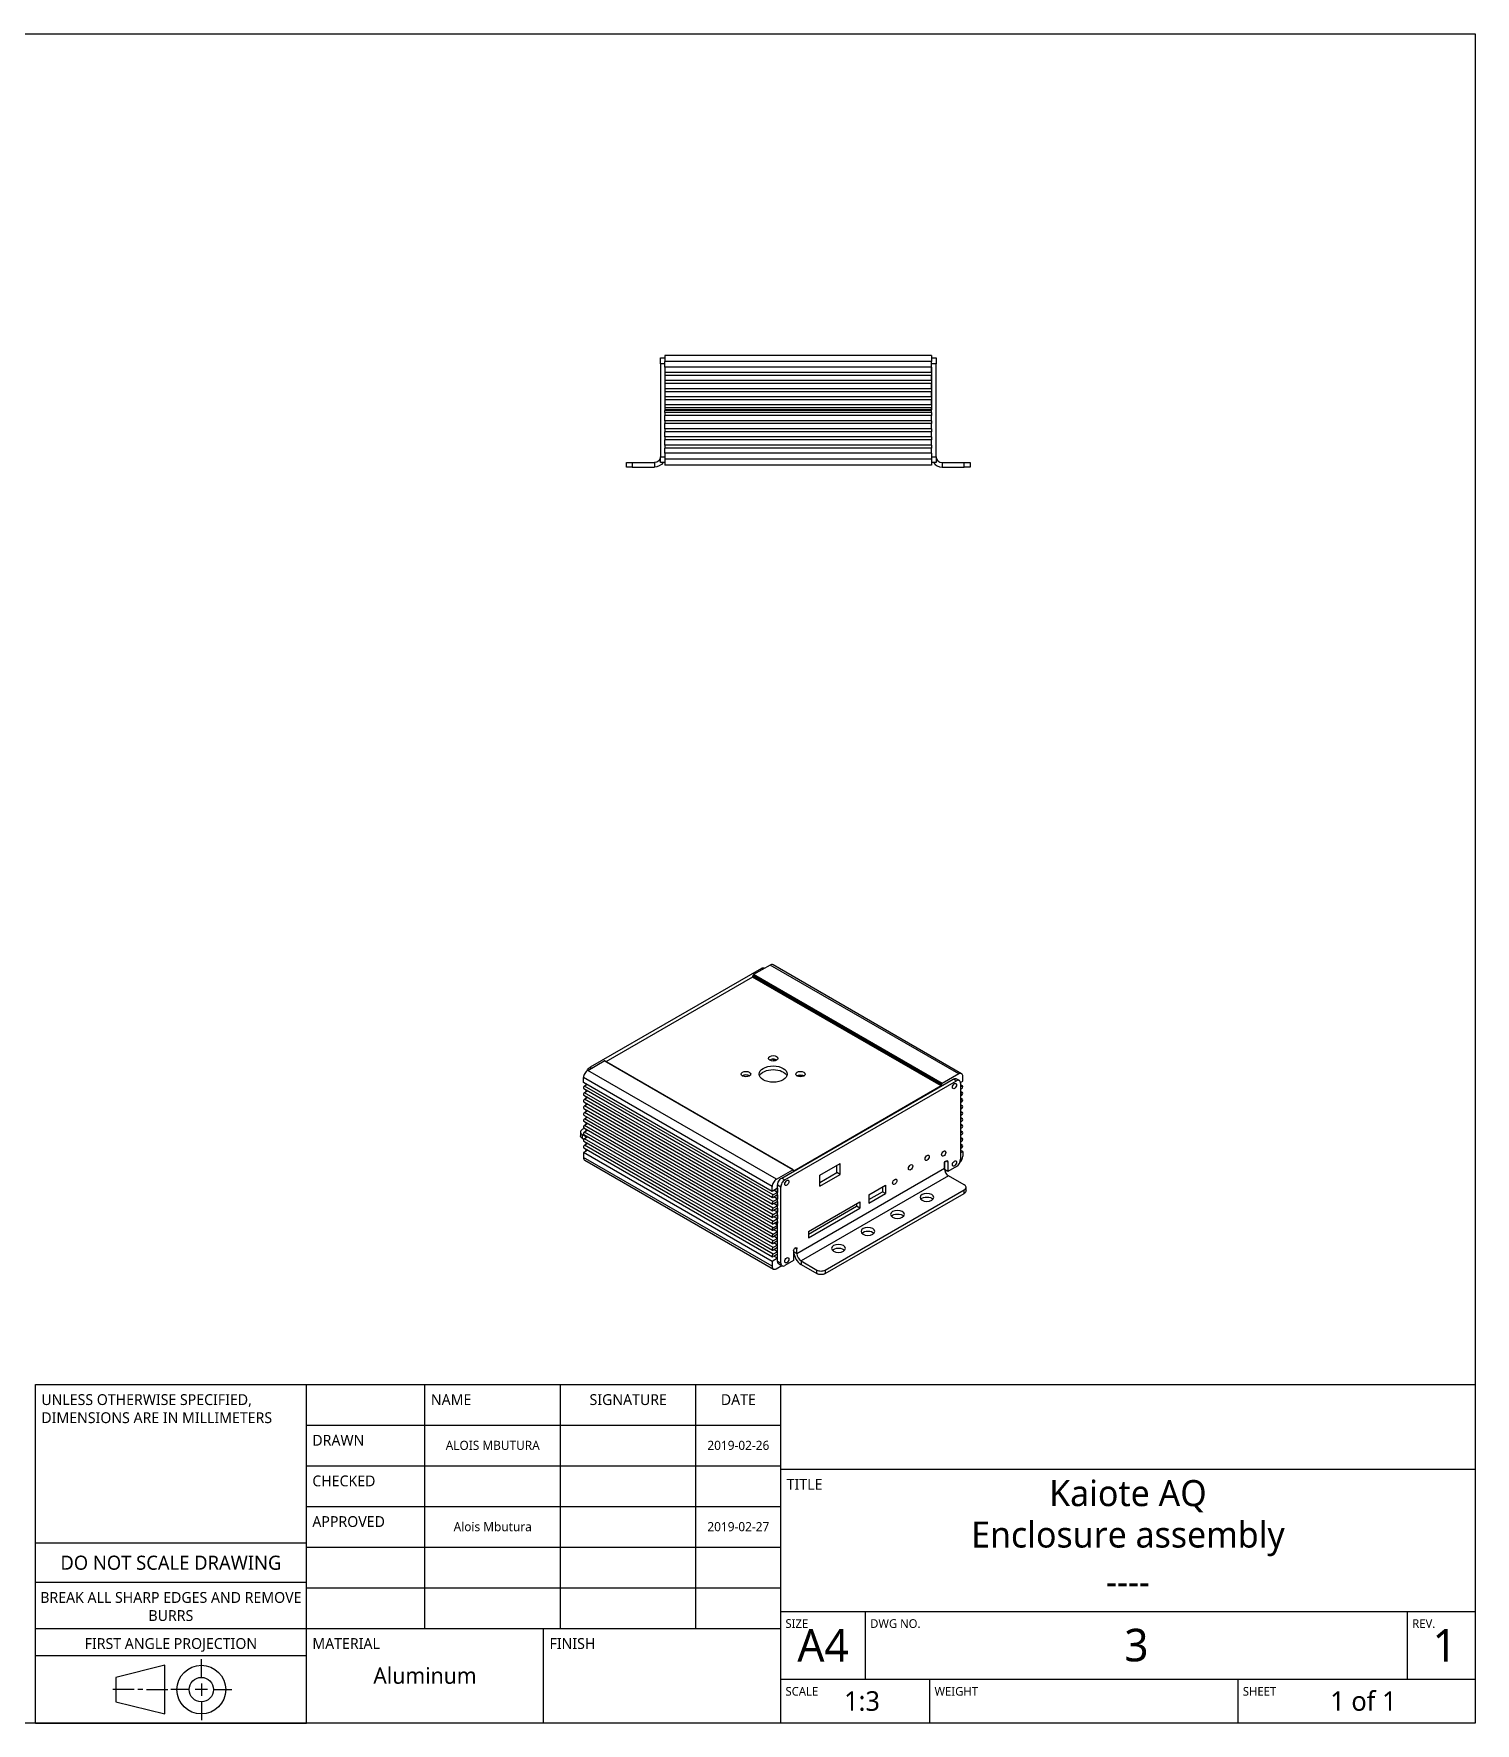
# Model space of a CAD drawing. Extents: x 20 to 297, y 10 to 200.
# Drawn here: x 134.9 to 297, y 10 to 200 of the extents above; entities that cross this region are included whole.
import ezdxf

# ---------------------------------------------------------------- set-up
doc = ezdxf.new("R2010")
doc.units = 0
doc.header["$LTSCALE"] = 12.7
for name, color, linetype in [('BORDER_FRAME', 7, 'CONTINUOUS'), ('TANGENT_LINES', 7, 'CONTINUOUS'), ('TITLE_BLOCK', 7, 'CONTINUOUS'), ('VISIBLE', 7, 'CONTINUOUS')]:
    doc.layers.add(name, color=color, linetype=linetype)
doc.styles.add('ONSHAPE-STANDARD', font='NotoSans-Regular.ttf')
doc.styles.add('ONSHAPE-STANDARD-FIELDS', font='')
doc.styles.get('ONSHAPE-STANDARD-FIELDS').set_extended_font_data('Noto Sans')

msp = doc.modelspace()

# ---------------------------------------------------------------- linework, layer by layer
at = {"layer": 'BORDER_FRAME'}
for p, q in [((20, 200), (297, 200)), ((297, 200), (297, 10)), ((297, 10), (20, 10))]:
    msp.add_line(p, q, dxfattribs=at)
at = {"layer": 'TANGENT_LINES'}
for p, q in [((205.87, 162.8913), (205.37, 162.8913)), ((235.87, 163.1579), (205.87, 163.1579)), ((236.37, 162.8913), (235.87, 162.8913)), ((205.37, 152.4345), (205.87, 152.4345)), ((235.87, 152.1679), (205.87, 152.1679)), ((235.87, 152.4345), (236.37, 152.4345)), ((202.2033, 151.7679), (202.2033, 151.2679)), ((204.7033, 151.7679), (204.7033, 151.2679)), ((237.0367, 151.7679), (237.0367, 151.2679)), ((239.5367, 151.2679), (239.5367, 151.7679)), ((238.9114, 83.0164), (217.6982, 95.2638)), ((236.9458, 81.6638), (215.7326, 93.9113)), ((236.9918, 81.7329), (215.7786, 93.9803)), ((237.0175, 81.8804), (215.8043, 94.1279)), ((237.0635, 81.9495), (215.8503, 94.197)), ((216.8968, 94.8012), (216.7318, 94.8964)), ((197.4514, 83.7648), (197.6164, 83.6696)), ((220.2532, 72.2441), (199.04, 84.4915)), ((217.9339, 70.3607), (196.7207, 82.6081)), ((218.4053, 71.1772), (197.1921, 83.4246)), ((238.6521, 82.2407), (238.2986, 82.4448)), ((239.2649, 81.6583), (239.1235, 81.7399)), ((218.0517, 69.4108), (196.8385, 81.6583)), ((218.0517, 68.6651), (196.8385, 80.9126)), ((218.0517, 67.9194), (196.8385, 80.1668)), ((239.2649, 80.9126), (239.1235, 80.9942)), ((239.2649, 80.1668), (239.1235, 80.2485)), ((218.0486, 65.7266), (196.8354, 77.974)), ((218.0517, 67.1736), (196.8385, 79.4211)), ((218.0517, 66.4279), (196.8385, 78.6754)), ((239.2649, 79.4211), (239.1235, 79.5027)), ((239.2649, 78.6754), (239.1235, 78.757)), ((239.2619, 77.974), (239.1235, 78.0539)), ((196.5623, 76.2106), (196.5623, 75.8023)), ((218.0486, 64.9809), (196.8354, 77.2283)), ((218.0486, 64.2351), (196.8354, 76.4826)), ((239.2619, 77.2283), (239.1235, 77.3082)), ((239.2619, 76.4826), (239.1235, 76.5624)), ((218.0486, 63.4894), (196.8354, 75.7368)), ((218.0486, 62.7437), (196.8354, 74.9911)), ((196.98, 74.4105), (197.0507, 74.3696)), ((239.2619, 75.7368), (239.1235, 75.8167)), ((239.2619, 74.9911), (239.1235, 75.071)), ((217.9308, 61.3855), (196.7176, 73.633)), ((237.3024, 72.3792), (220.7214, 62.8062)), ((237.4902, 73.2489), (237.6781, 73.1404)), ((218.9003, 70.2927), (218.5467, 70.4968)), ((219.0181, 71.3133), (219.3717, 71.1092)), ((220.3709, 72.0943), (220.3223, 72.1224)), ((237.7738, 71.5627), (221.1928, 61.9897)), ((239.5416, 69.5895), (239.5416, 69.9978)), ((220.7214, 62.8062), (220.3678, 63.0103)), ((220.5335, 63.4589), (220.7214, 63.3505)), ((218.5467, 61.9589), (218.9003, 61.7548)), ((221.1928, 61.9897), (221.1928, 61.5814)), ((222.9605, 60.5608), (222.9605, 60.9691)), ((223.9034, 60.9691), (223.9034, 60.5608))]:
    msp.add_line(p, q, dxfattribs=at)
at = {"layer": 'TITLE_BLOCK'}
for p, q in [((135.075, 10), (135.075, 48.1)), ((135.075, 48.1), (165.555, 48.1)), ((165.555, 10), (165.555, 48.1)), ((165.555, 48.1), (218.895, 48.1)), ((178.89, 20.668), (178.89, 48.1)), ((194.13, 20.668), (194.13, 48.1)), ((209.37, 20.668), (209.37, 48.1)), ((218.895, 10), (218.895, 48.1)), ((218.895, 48.1), (297, 48.1)), ((165.555, 43.528), (218.895, 43.528)), ((165.555, 38.956), (218.895, 38.956)), ((218.895, 38.575), (297, 38.575)), ((165.555, 34.384), (218.895, 34.384)), ((135.075, 30.2692), (165.555, 30.2692)), ((165.555, 29.812), (218.895, 29.812)), ((135.075, 25.8496), (165.555, 25.8496)), ((165.555, 25.24), (218.895, 25.24)), ((218.895, 22.573), (297, 22.573)), ((228.42, 14.953), (228.42, 22.573)), ((289.38, 14.953), (289.38, 22.573)), ((135.075, 20.668), (165.555, 20.668)), ((165.555, 20.668), (218.895, 20.668)), ((192.225, 10), (192.225, 20.668)), ((135.075, 17.62), (165.555, 17.62)), ((153.744, 15.1511), (153.744, 17.2085)), ((149.6292, 16.5227), (144.1428, 15.1511)), ((149.6292, 11.0363), (149.6292, 16.5227)), ((146.2002, 13.7795), (143.7999, 13.7795)), ((144.1428, 15.1511), (144.1428, 12.4079)), ((147.1603, 13.7795), (146.6117, 13.7795)), ((147.5718, 13.7795), (149.9721, 13.7795)), ((152.3724, 13.7795), (150.315, 13.7795)), ((154.4298, 13.7795), (153.0582, 13.7795)), ((153.744, 14.4653), (153.744, 13.0937)), ((155.1156, 13.7795), (157.173, 13.7795)), ((218.895, 14.953), (297, 14.953)), ((235.659, 10), (235.659, 14.953)), ((270.33, 10), (270.33, 14.953)), ((144.1428, 12.4079), (149.6292, 11.0363)), ((153.744, 12.4079), (153.744, 10.3505)), ((135.075, 10), (165.555, 10))]:
    msp.add_line(p, q, dxfattribs=at)
for radius in [2.7432, 1.3716]:
    msp.add_circle((153.744, 13.7795), radius, dxfattribs=at)
at = {"layer": 'VISIBLE'}
for p, q in [((205.37, 163.5579), (205.87, 163.5579)), ((205.37, 162.8913), (205.37, 163.5579)), ((235.87, 163.8246), (205.87, 163.8246)), ((205.87, 163.8246), (205.87, 163.1579)), ((235.87, 163.8246), (235.87, 163.1579)), ((235.87, 163.5579), (236.37, 163.5579)), ((236.37, 163.5579), (236.37, 162.8913)), ((205.37, 162.8913), (205.37, 152.4345)), ((205.87, 162.4913), (205.87, 163.1579)), ((205.87, 162.4913), (205.87, 161.9113)), ((235.87, 162.4913), (205.87, 162.4913)), ((205.87, 162.4913), (205.87, 161.9113)), ((235.87, 161.9113), (205.87, 161.9113)), ((205.87, 161.9113), (205.87, 161.5779)), ((205.87, 161.5779), (205.87, 160.9979)), ((205.87, 161.5779), (205.87, 160.9979)), ((235.87, 161.5779), (205.87, 161.5779)), ((235.87, 162.4913), (235.87, 163.1579)), ((235.87, 161.9113), (235.87, 162.4913)), ((235.87, 162.4913), (235.87, 161.9113)), ((235.87, 161.9113), (235.87, 161.5779)), ((235.87, 160.9979), (235.87, 161.5779)), ((235.87, 161.5779), (235.87, 160.9979)), ((236.37, 152.4345), (236.37, 162.8913)), ((235.87, 160.9979), (205.87, 160.9979)), ((205.87, 160.9979), (205.87, 160.6646)), ((205.87, 160.6646), (205.87, 160.0846)), ((235.87, 160.6646), (205.87, 160.6646)), ((205.87, 160.6646), (205.87, 160.0846)), ((235.87, 160.0846), (205.87, 160.0846)), ((205.87, 160.0846), (205.87, 159.7513)), ((205.87, 159.7513), (205.87, 159.1713)), ((205.87, 159.7513), (205.87, 159.1713)), ((235.87, 159.7513), (205.87, 159.7513)), ((235.87, 160.9979), (235.87, 160.6646)), ((235.87, 160.0846), (235.87, 160.6646)), ((235.87, 160.6646), (235.87, 160.0846)), ((235.87, 160.0846), (235.87, 159.7513)), ((235.87, 159.1713), (235.87, 159.7513)), ((235.87, 159.7513), (235.87, 159.1713)), ((235.87, 159.1713), (205.87, 159.1713)), ((205.87, 159.1713), (205.87, 158.8379)), ((205.87, 158.8379), (205.87, 158.2579)), ((205.87, 158.8379), (205.87, 158.2579)), ((235.87, 158.8379), (205.87, 158.8379)), ((235.87, 158.2579), (205.87, 158.2579)), ((205.87, 158.2579), (205.87, 157.9246)), ((205.87, 157.9246), (205.87, 157.6345)), ((235.87, 157.9246), (205.87, 157.9246)), ((205.87, 157.9246), (205.87, 157.6913)), ((235.87, 159.1713), (235.87, 158.8379)), ((235.87, 158.2579), (235.87, 158.8379)), ((235.87, 158.8379), (235.87, 158.2579)), ((235.87, 158.2579), (235.87, 157.9246)), ((235.87, 157.6345), (235.87, 157.9246)), ((235.87, 157.9246), (235.87, 157.6913)), ((235.87, 157.6913), (205.87, 157.6913)), ((205.87, 157.4012), (205.87, 157.6345)), ((235.87, 157.6345), (205.87, 157.6345)), ((235.87, 157.4012), (205.87, 157.4012)), ((205.87, 157.4012), (205.87, 157.0679)), ((205.87, 156.4879), (205.87, 157.0679)), ((235.87, 157.0679), (205.87, 157.0679)), ((235.87, 156.4879), (205.87, 156.4879)), ((205.87, 156.4879), (205.87, 156.1545)), ((205.87, 155.5745), (205.87, 156.1545)), ((235.87, 156.1545), (205.87, 156.1545)), ((235.87, 157.4012), (235.87, 157.6345)), ((235.87, 157.4012), (235.87, 157.0679)), ((235.87, 156.4879), (235.87, 157.0679)), ((235.87, 156.4879), (235.87, 156.1545)), ((235.87, 155.5745), (235.87, 156.1545)), ((235.87, 155.5745), (205.87, 155.5745)), ((205.87, 155.5745), (205.87, 155.2412)), ((205.87, 154.6612), (205.87, 155.2412)), ((235.87, 155.2412), (205.87, 155.2412)), ((235.87, 154.6612), (205.87, 154.6612)), ((205.87, 154.6612), (205.87, 154.3279)), ((205.87, 153.7479), (205.87, 154.3279)), ((235.87, 154.3279), (205.87, 154.3279)), ((235.87, 155.5745), (235.87, 155.2412)), ((235.87, 154.6612), (235.87, 155.2412)), ((235.87, 154.6612), (235.87, 154.3279)), ((235.87, 153.7479), (235.87, 154.3279)), ((205.37, 151.7679), (205.37, 152.4345)), ((235.87, 153.7479), (205.87, 153.7479)), ((205.87, 153.7479), (205.87, 153.4145)), ((235.87, 153.4145), (205.87, 153.4145)), ((205.87, 152.8345), (205.87, 153.4145)), ((205.87, 152.8345), (205.87, 152.1679)), ((235.87, 152.8345), (205.87, 152.8345)), ((205.87, 152.1679), (205.87, 151.5012)), ((235.87, 153.7479), (235.87, 153.4145)), ((235.87, 152.8345), (235.87, 153.4145)), ((235.87, 152.8345), (235.87, 152.1679)), ((235.87, 152.1679), (235.87, 151.5012)), ((236.37, 152.4345), (236.37, 151.7679)), ((201.5367, 151.2679), (201.5367, 151.7679)), ((201.5367, 151.7679), (202.2033, 151.7679)), ((202.2033, 151.2679), (201.5367, 151.2679)), ((202.2033, 151.7679), (204.7033, 151.7679)), ((202.2033, 151.2679), (204.7033, 151.2679)), ((205.87, 151.7679), (205.37, 151.7679)), ((235.87, 151.5012), (205.87, 151.5012)), ((236.37, 151.7679), (235.87, 151.7679)), ((237.0367, 151.7679), (239.5367, 151.7679)), ((237.0367, 151.2679), (239.5367, 151.2679)), ((239.5367, 151.7679), (240.2033, 151.7679)), ((240.2033, 151.2679), (239.5367, 151.2679)), ((240.2033, 151.7679), (240.2033, 151.2679)), ((217.6982, 95.2638), (215.8503, 94.197)), ((239.2447, 83.0494), (218.0315, 95.2969)), ((216.7318, 94.8964), (197.4514, 83.7648)), ((215.7326, 93.9113), (199.248, 84.3939)), ((215.7326, 93.9113), (199.248, 84.3939)), ((215.7786, 93.9803), (215.8043, 94.1279)), ((217.0921, 94.9139), (217.0651, 94.9294)), ((197.1921, 83.4246), (199.04, 84.4915)), ((220.2865, 72.2474), (199.0733, 84.4948)), ((218.2605, 84.4885), (217.9528, 84.6662)), ((218.4503, 84.5673), (218.3942, 84.5997)), ((196.7207, 82.0638), (196.7207, 82.6081)), ((217.9339, 69.8164), (196.7207, 82.0638)), ((197.1308, 81.827), (196.8385, 81.6583)), ((196.98, 81.9141), (196.98, 81.7399)), ((219.0181, 71.3133), (238.2986, 82.4448)), ((219.3717, 71.1092), (238.6521, 82.2407)), ((221.3246, 82.7194), (221.0169, 82.8971)), ((221.5145, 82.7982), (221.4584, 82.8306)), ((236.9918, 81.7329), (237.0175, 81.8804)), ((238.9114, 83.0164), (237.0635, 81.9495)), ((238.9854, 82.2737), (238.6319, 82.4779)), ((239.1182, 82.0471), (239.3828, 82.1999)), ((239.1235, 81.9686), (239.1235, 73.4307)), ((239.3483, 81.6665), (239.1235, 81.7963)), ((239.3828, 82.1999), (239.3828, 82.7442)), ((196.7552, 81.3779), (217.9684, 69.1304)), ((196.7552, 80.6321), (217.9684, 68.3847)), ((196.7552, 79.8864), (217.9684, 67.639)), ((197.1998, 81.1212), (196.8385, 80.9126)), ((197.1998, 80.3754), (196.8385, 80.1668)), ((196.98, 81.2481), (196.98, 80.9942)), ((196.98, 80.5024), (196.98, 80.2485)), ((236.9458, 81.6638), (220.3709, 72.0943)), ((239.1235, 81.5766), (239.2649, 81.6583)), ((239.1235, 81.3045), (239.2649, 81.3861)), ((239.3483, 80.9208), (239.1235, 81.0506)), ((239.1235, 80.8309), (239.2649, 80.9126)), ((239.1235, 80.5587), (239.2649, 80.6404)), ((239.3483, 80.1751), (239.1235, 80.3048)), ((239.1235, 80.0852), (239.2649, 80.1668)), ((239.1235, 79.813), (239.2649, 79.8947)), ((196.7552, 79.1407), (217.9684, 66.8932)), ((196.7552, 78.3949), (217.9684, 66.1475)), ((196.8354, 77.974), (197.1598, 78.1613)), ((197.1998, 79.6297), (196.8385, 79.4211)), ((197.1998, 78.884), (196.8385, 78.6754)), ((196.98, 79.7566), (196.98, 79.5027)), ((196.98, 79.0109), (196.98, 78.757)), ((196.98, 78.2652), (196.98, 78.0575)), ((239.3483, 79.4293), (239.1235, 79.5591)), ((239.1235, 79.3394), (239.2649, 79.4211)), ((239.1235, 79.0673), (239.2649, 79.1489)), ((239.3483, 78.6836), (239.1235, 78.8134)), ((239.1235, 78.5937), (239.2649, 78.6754)), ((239.2649, 78.4032), (239.1235, 78.3215)), ((239.3452, 77.9823), (239.1235, 78.1103)), ((239.2619, 77.974), (239.1235, 77.8942)), ((196.367, 76.4827), (196.367, 76.0745)), ((196.8243, 76.9062), (196.5623, 76.7549)), ((196.5623, 76.2106), (196.98, 75.9694)), ((196.7521, 77.6936), (217.9653, 65.4462)), ((196.7521, 76.9479), (217.9653, 64.7004)), ((196.7521, 76.2021), (217.9653, 63.9547)), ((197.1968, 77.4369), (196.8354, 77.2283)), ((197.1968, 76.6912), (196.8354, 76.4826)), ((196.98, 77.5621), (196.98, 77.3117)), ((196.98, 76.8163), (196.98, 76.566)), ((196.98, 76.0706), (196.98, 75.8203)), ((239.1235, 77.622), (239.2619, 77.7019)), ((239.3452, 77.2366), (239.1235, 77.3645)), ((239.1235, 77.1484), (239.2619, 77.2283)), ((239.1235, 76.8763), (239.2619, 76.9561)), ((239.3452, 76.4908), (239.1235, 76.6188)), ((239.1235, 76.4027), (239.2619, 76.4826)), ((239.1235, 76.1305), (239.2619, 76.2104)), ((196.5623, 75.8023), (196.7733, 75.6805)), ((197.1968, 74.454), (196.7176, 74.1773)), ((196.7176, 74.1773), (196.7176, 73.633)), ((217.9308, 61.9299), (196.7176, 74.1773)), ((196.7521, 75.4564), (217.9653, 63.209)), ((196.7521, 74.7107), (217.9653, 62.4632)), ((197.1968, 75.9454), (196.8354, 75.7368)), ((197.1968, 75.1997), (196.8354, 74.9911)), ((196.98, 75.3249), (196.98, 75.0745)), ((196.98, 74.5791), (196.98, 74.4105)), ((239.3452, 75.7451), (239.1235, 75.8731)), ((239.1235, 75.657), (239.2619, 75.7368)), ((239.1235, 75.3848), (239.2619, 75.4647)), ((239.3452, 74.9994), (239.1235, 75.1273)), ((239.1235, 74.9112), (239.2619, 74.9911)), ((239.1235, 74.6391), (239.2619, 74.7189)), ((239.3797, 74.3134), (239.1235, 74.4613)), ((239.1235, 74.1655), (239.3797, 74.3134)), ((239.3797, 74.3134), (239.3797, 73.7691)), ((196.8557, 73.3278), (218.0689, 61.0804)), ((218.4053, 71.1772), (220.2532, 72.2441)), ((220.3249, 72.1103), (220.2992, 72.2281)), ((223.3139, 71.6439), (225.5761, 72.95)), ((225.2226, 71.9254), (225.2226, 72.7458)), ((225.5761, 71.7213), (225.5761, 72.95)), ((237.3024, 72.3792), (237.3024, 72.9236)), ((237.3245, 72.6642), (237.3024, 72.6514)), ((237.3245, 72.9961), (237.3133, 73.0025)), ((237.3245, 73.0384), (237.3245, 72.2559)), ((237.6781, 72.0518), (237.3245, 72.2559)), ((237.6781, 73.1404), (237.6781, 72.0518)), ((238.6521, 72.6142), (237.6781, 72.0518)), ((217.9339, 69.8164), (217.9339, 70.3607)), ((218.5467, 61.9589), (218.5467, 70.4968)), ((223.3139, 70.8234), (225.2226, 71.9254)), ((223.3139, 70.4152), (225.5761, 71.7213)), ((223.3139, 70.4152), (223.3139, 71.6439)), ((225.5761, 71.7213), (225.2226, 71.9254)), ((228.8035, 69.4078), (230.6819, 70.4923)), ((230.6819, 70.4923), (230.6819, 69.5724)), ((237.5131, 72.147), (237.3684, 72.0635)), ((239.5416, 70.5421), (237.7738, 71.5627)), ((218.5467, 70.1702), (217.9339, 69.8164)), ((218.5467, 69.6966), (218.0517, 69.4108)), ((218.5467, 69.4244), (218.0517, 69.1387)), ((218.5467, 68.9509), (218.0517, 68.6651)), ((218.5467, 68.6787), (218.0517, 68.3929)), ((218.5467, 69.6966), (218.1366, 69.9334)), ((218.5467, 68.9509), (218.1366, 69.1877)), ((218.5467, 68.2051), (218.1366, 68.4419)), ((218.5467, 70.1702), (218.5467, 69.6966)), ((218.5467, 69.4244), (218.5467, 68.9509)), ((218.5467, 68.6787), (218.5467, 68.2051)), ((218.9003, 61.7548), (218.9003, 70.2927)), ((222.0217, 65.2946), (227.7856, 68.6224)), ((223.9034, 60.9691), (239.5416, 69.9978)), ((223.9034, 60.5608), (239.5416, 69.5895)), ((227.4321, 68.4183), (227.4321, 68.1371)), ((227.7856, 68.6224), (227.7856, 67.9329)), ((228.8035, 68.8961), (230.3284, 69.7765)), ((228.8035, 68.4879), (230.6819, 69.5724)), ((228.8035, 69.4078), (228.8035, 68.4879)), ((230.3284, 70.2882), (230.3284, 69.7765)), ((230.6819, 69.5724), (230.3284, 69.7765)), ((239.7368, 69.8617), (239.7368, 70.27)), ((218.5467, 68.2051), (218.0517, 67.9194)), ((218.5467, 67.933), (218.0517, 67.6472)), ((218.5467, 67.4594), (218.0517, 67.1736)), ((218.5467, 67.1872), (218.0517, 66.9015)), ((218.5467, 66.7137), (218.0517, 66.4279)), ((218.5467, 67.4594), (218.1366, 67.6962)), ((218.5467, 66.7137), (218.1366, 66.9505)), ((218.5467, 67.933), (218.5467, 67.4594)), ((218.5467, 67.1872), (218.5467, 66.7137)), ((222.0217, 65.0134), (227.4321, 68.1371)), ((222.0217, 64.6051), (227.7856, 67.9329)), ((227.7856, 67.9329), (227.4321, 68.1371)), ((218.0486, 65.7266), (218.5436, 66.0124)), ((218.5436, 65.7402), (218.0486, 65.4544)), ((218.5436, 65.2666), (218.0486, 64.9809)), ((218.5436, 64.9945), (218.0486, 64.7087)), ((218.0517, 66.1557), (218.5467, 66.4415)), ((218.5436, 65.2666), (218.1335, 65.5034)), ((218.5436, 64.5209), (218.1335, 64.7577)), ((218.5436, 66.0124), (218.1735, 66.226)), ((218.5436, 66.2029), (218.3385, 66.3213)), ((218.5467, 66.251), (218.3817, 66.3463)), ((218.5467, 66.2047), (218.5436, 66.2029)), ((218.5436, 66.0124), (218.5436, 66.2029)), ((218.5436, 65.2666), (218.5436, 65.7402)), ((218.5436, 64.5209), (218.5436, 64.9945)), ((218.5467, 66.4415), (218.5467, 66.251)), ((222.0217, 65.2946), (222.0217, 64.6051)), ((218.5436, 64.5209), (218.0486, 64.2351)), ((218.5436, 64.2487), (218.0486, 63.963)), ((218.5436, 63.7752), (218.0486, 63.4894)), ((218.5436, 63.503), (218.0486, 63.2172)), ((218.5436, 63.0294), (218.0486, 62.7437)), ((218.5436, 62.7573), (218.0486, 62.4715)), ((218.5436, 63.7752), (218.1335, 64.0119)), ((218.5436, 63.0294), (218.1335, 63.2662)), ((218.5436, 63.7752), (218.5436, 64.2487)), ((218.5436, 63.0294), (218.5436, 63.503)), ((218.5436, 62.2837), (218.5436, 62.7573)), ((220.3457, 63.1336), (220.3457, 62.045)), ((220.3752, 62.8785), (220.3457, 62.8615)), ((220.3678, 63.0103), (220.3678, 63.2484)), ((220.7214, 62.8062), (220.7214, 63.3505)), ((218.5436, 62.2837), (217.9308, 61.9299)), ((217.9308, 61.9299), (217.9308, 61.3855)), ((218.5436, 62.2837), (218.1335, 62.5205)), ((218.4022, 61.1134), (219.0114, 61.4651)), ((218.6848, 61.6537), (219.0383, 61.4496)), ((220.3457, 62.045), (219.3717, 61.4826)), ((220.3678, 62.466), (220.4601, 62.5192)), ((221.1928, 61.9897), (222.9605, 60.9691)), ((221.1928, 61.5814), (222.9605, 60.5608))]:
    msp.add_line(p, q, dxfattribs=at)
at = {"layer": 'VISIBLE', "extrusion": (0, 0, -1)}
for radius, start in [(0.6667, 180), (1.1667, 214.849905)]:
    msp.add_arc((-204.7033, 152.4345), radius, start, 270, dxfattribs=at)
at = {"layer": 'VISIBLE'}
for radius, start in [(0.6667, 180), (1.1667, 214.849905)]:
    msp.add_arc((237.0367, 152.4345), radius, start, 270, dxfattribs=at)
for centre, major_axis, ratio, start_param, end_param in [((217.6982, 94.7195), (0.3333, 0.5774), 0.57735027, 0, 0.78539815), ((215.7326, 93.9657), (0.0333, 0.0577), 0.57735027, 3.92699081, 5.27733611), ((215.8503, 94.1425), (0.0333, 0.0577), 0.57735027, 0.78539815, 2.13574833), ((199.04, 84.4371), (0.0333, 0.0577), 0.57735027, 0, 0.78539815), ((218.0517, 84.3636), (-0.5333, 0), 0.57735026, 3.866295, 5.55848296), ((197.1921, 82.8803), (0.3333, 0.5774), 0.57735027, 0.78539815, 2.35619448), ((214.9876, 82.5945), (-0.5333, 0), 0.57735026, 3.866295, 5.55848296), ((236.9458, 81.7182), (0.0333, 0.0577), 0.57735027, 3.92699081, 5.27733611), ((237.0635, 81.8951), (0.0333, 0.0577), 0.57735027, 0.78539815, 2.13574833), ((238.6521, 81.6964), (0.3333, 0.5774), 0.57735027, 5.49778713, 7.06858346), ((238.9114, 82.4721), (0.3333, 0.5774), 0.57735027, 5.49778713, 7.06858346), ((196.8385, 81.5222), (0.0833, 0.1443), 0.57735027, 0.78539815, 3.14159265), ((196.8385, 80.7765), (0.0833, 0.1443), 0.57735027, 0.78539815, 3.14159265), ((196.8385, 80.0307), (0.0833, 0.1443), 0.57735027, 0.78539815, 3.14159265), ((239.2649, 81.5222), (0.0833, 0.1443), 0.57735027, 3.92699081, 7.06858346), ((239.2649, 80.7765), (0.0833, 0.1443), 0.57735027, 3.92699081, 7.06858346), ((239.2649, 80.0307), (0.0833, 0.1443), 0.57735027, 3.92699081, 7.06858346), ((196.8354, 77.838), (0.0833, 0.1443), 0.57735027, 0.78539815, 3.14159265), ((196.8385, 79.285), (0.0833, 0.1443), 0.57735027, 0.78539815, 3.14159265), ((196.8385, 78.5393), (0.0833, 0.1443), 0.57735027, 0.78539815, 3.14159265), ((239.2619, 77.838), (0.0833, 0.1443), 0.57735027, 3.92699081, 7.06858346), ((239.2649, 79.285), (0.0833, 0.1443), 0.57735027, 3.92699081, 7.06858346), ((239.2649, 78.5393), (0.0833, 0.1443), 0.57735027, 3.92699081, 7.06858346), ((197.0337, 76.4827), (-0.6667, 0), 0.57735026, 5.49778714, 7.06858347), ((196.8354, 77.0922), (0.0833, 0.1443), 0.57735027, 0.78539815, 3.14159265), ((196.8354, 76.3465), (0.0833, 0.1443), 0.57735027, 0.78539815, 3.14159265), ((239.2619, 77.0922), (0.0833, 0.1443), 0.57735027, 3.92699081, 7.06858346), ((239.2619, 76.3465), (0.0833, 0.1443), 0.57735027, 3.92699081, 7.06858346), ((196.8354, 75.6008), (0.0833, 0.1443), 0.57735027, 0.78539815, 3.14159265), ((196.8354, 74.855), (0.0833, 0.1443), 0.57735027, 0.78539815, 3.14159265), ((239.2619, 75.6008), (0.0833, 0.1443), 0.57735027, 3.92699081, 7.06858346), ((239.2619, 74.855), (0.0833, 0.1443), 0.57735027, 3.92699081, 7.06858346), ((197.189, 73.9052), (0.3333, 0.5774), 0.57735027, 2.35619448, 3.14159265), ((220.2532, 72.1896), (0.0333, 0.0577), 0.57735027, 5.71823328, 7.06858346), ((237.7738, 72.1071), (0.3333, -0.5774), 0.57735027, 3.92699083, 5.49778715), ((238.6521, 73.1585), (0.3333, 0.5774), 0.57735027, 3.92699081, 5.49778713), ((238.9083, 73.4969), (0.3333, 0.5774), 0.57735027, 4.17005363, 5.49778713), ((218.4053, 70.6329), (0.3333, 0.5774), 0.57735027, 0.78539815, 2.35619448), ((219.3717, 70.5648), (0.3333, 0.5774), 0.57735027, 0.78539815, 2.35619448), ((220.3709, 72.1487), (0.0333, 0.0577), 0.57735027, 2.57664551, 3.92699081), ((239.0702, 70.27), (-0.6667, 0), 0.57735026, 2.35619449, 3.92699082), ((218.0517, 69.2748), (0.0833, 0.1443), 0.57735027, 0.78539815, 3.92699081), ((218.0517, 68.529), (0.0833, 0.1443), 0.57735027, 0.78539815, 3.92699081), ((218.0517, 67.7833), (0.0833, 0.1443), 0.57735027, 0.78539815, 3.92699081), ((218.0517, 67.0376), (0.0833, 0.1443), 0.57735027, 0.78539815, 3.92699081), ((218.0486, 65.5905), (0.0833, 0.1443), 0.57735027, 0.78539815, 3.92699081), ((218.0486, 64.8448), (0.0833, 0.1443), 0.57735027, 0.78539815, 3.92699081), ((218.0517, 66.2918), (0.0833, 0.1443), 0.57735027, 0.78539815, 3.92699081), ((218.0486, 64.099), (0.0833, 0.1443), 0.57735027, 0.78539815, 3.92699081), ((218.0486, 63.3533), (0.0833, 0.1443), 0.57735027, 0.78539815, 3.92699081), ((218.0486, 62.6076), (0.0833, 0.1443), 0.57735027, 0.78539815, 3.92699081), ((221.1928, 62.534), (0.5833, -1.0104), 0.57735027, 3.92699083, 5.49778715), ((221.1928, 62.534), (0.3333, -0.5774), 0.57735027, 3.92699083, 5.49778715), ((218.4022, 61.6577), (0.3333, 0.5774), 0.57735027, 2.35619448, 3.92699081), ((219.3717, 62.0269), (0.3333, 0.5774), 0.57735027, 2.35619448, 3.92699081), ((220.3678, 62.4115), (0.0333, 0.0577), 0.57735027, 0.78539815, 1.27325632), ((223.432, 61.2412), (-0.6667, 0), 0.57735026, 0.78539816, 2.35619449)]:
    msp.add_ellipse(centre, major_axis=major_axis, ratio=ratio, start_param=start_param, end_param=end_param, dxfattribs=at)
at = {"layer": 'VISIBLE', "extrusion": (0, 0, -1)}
for centre, major_axis, ratio, start_param, end_param in [((216.7318, 94.3521), (-0.3333, -0.5774), 0.57735027, 2.3561945, 3.14159265), ((197.4514, 83.2205), (-0.3333, -0.5774), 0.57735027, 1.45743817, 2.3561945), ((218.0517, 82.5945), (1.5833, 0), 0.57735026, 3.3667881, 6.05798986), ((221.1159, 82.5945), (0.5333, 0), 0.57735026, 3.866295, 5.55848296), ((238.2986, 81.9005), (-0.3333, -0.5774), 0.57735027, 2.3561945, 3.14159265), ((197.0337, 76.0745), (0.6667, 0), 0.57735026, 2.35619449, 3.14159265), ((197.4514, 74.6826), (-0.3333, -0.5774), 0.57735027, 0.63482991, 0.78539817), ((237.4902, 73.032), (-0.1328, -0.23), 0.57735027, 0.78539817, 3.92699083), ((219.0181, 70.7689), (-0.3333, -0.5774), 0.57735027, 0.78539817, 2.3561945), ((235.3415, 68.7296), (0.775, 0), 0.57735026, 3.61531058, 5.80946738), ((239.0702, 69.8617), (0.6667, 0), 0.57735026, 0, 0.78539816), ((232.0253, 66.815), (0.775, 0), 0.57735026, 3.61531058, 5.80946738), ((228.7091, 64.9003), (0.775, 0), 0.57735026, 3.61531058, 5.80946738), ((220.5335, 63.2421), (-0.1328, -0.23), 0.57735027, 0.78539817, 3.92699083), ((225.3929, 62.9857), (0.775, 0), 0.57735026, 3.61531058, 5.80946738), ((219.0181, 62.231), (-0.3333, -0.5774), 0.57735027, 0, 0.78539817), ((223.432, 60.833), (0.6667, 0), 0.57735026, 0.78539816, 2.35619449)]:
    msp.add_ellipse(centre, major_axis=major_axis, ratio=ratio, start_param=start_param, end_param=end_param, dxfattribs=at)
at = {"layer": 'VISIBLE'}
for centre, major_axis, ratio in [((218.0517, 83.0028), (-1.5833, 0), 0.57735026), ((218.0517, 84.7719), (-0.5333, 0), 0.57735026), ((214.9876, 83.0028), (-0.5333, 0), 0.57735026), ((221.1159, 83.0028), (-0.5333, 0), 0.57735026), ((238.44, 81.6556), (0.1667, 0.2887), 0.57735027), ((237.2259, 74.0661), (0.1667, 0.2887), 0.57735027), ((233.5053, 72.5146), (0.1667, 0.2887), 0.57735027), ((235.3691, 73.5907), (0.1667, 0.2887), 0.57735027), ((238.4369, 72.9526), (0.1667, 0.2887), 0.57735027), ((219.5838, 70.7689), (0.1667, 0.2887), 0.57735027), ((231.721, 70.8879), (0.1667, 0.2887), 0.57735027), ((219.5807, 62.066), (0.1667, 0.2887), 0.57735027)]:
    msp.add_ellipse(centre, major_axis=major_axis, ratio=ratio, dxfattribs=at)
at = {"layer": 'VISIBLE', "extrusion": (0, 0, -1)}
for centre in [(235.3415, 69.1378), (232.0253, 67.2232), (228.7091, 65.3086), (225.3929, 63.394)]:
    msp.add_ellipse(centre, major_axis=(0.775, 0), ratio=0.57735026, dxfattribs=at)

# ---------------------------------------------------------------- texts
at = {"layer": 'TITLE_BLOCK'}
for s, insert, char_height, width, attachment_point, style in [('UNLESS OTHERWISE SPECIFIED, DIMENSIONS ARE IN MILLIMETERS', (135.7456, 47.0027), 1.2192, 30.48, 1, 'ONSHAPE-STANDARD'), ('NAME', (179.5606, 47.0027), 1.2192, 15.24, 1, 'ONSHAPE-STANDARD'), ('SIGNATURE', (201.75, 47.0027), 1.2192, 15.24, 2, 'ONSHAPE-STANDARD'), ('DATE', (214.1325, 47.0027), 1.2192, 9.525, 2, 'ONSHAPE-STANDARD'), ('DRAWN', (166.2256, 42.4307), 1.2192, 13.335, 1, 'ONSHAPE-STANDARD'), ('ALOIS MBUTURA', (186.51, 41.242), 1.024128, 15.24, 5, 'ONSHAPE-STANDARD-FIELDS'), ('2019-02-26', (214.1325, 41.242), 1.02413, 9.525, 5, 'ONSHAPE-STANDARD-FIELDS'), ('CHECKED', (166.2256, 37.8587), 1.2192, 13.335, 1, 'ONSHAPE-STANDARD'), ('TITLE', (219.5656, 37.4777), 1.2192, 9.525, 1, 'ONSHAPE-STANDARD'), ('Kaiote AQ}', (257.9475, 35.527), 2.92608, 70.485, 5, 'ONSHAPE-STANDARD-FIELDS'), ('APPROVED', (166.2256, 33.2867), 1.2192, 13.335, 1, 'ONSHAPE-STANDARD'), ('Alois Mbutura}', (186.51, 32.098), 1.024128, 15.24, 5, 'ONSHAPE-STANDARD-FIELDS'), ('2019-02-27}', (214.1325, 32.098), 1.024128, 9.525, 5, 'ONSHAPE-STANDARD-FIELDS'), ('Enclosure assembly}', (257.9475, 30.7264), 2.92608, 70.485, 5, 'ONSHAPE-STANDARD-FIELDS'), ('DO NOT SCALE DRAWING', (150.315, 28.8427), 1.58496, 30.48, 2, 'ONSHAPE-STANDARD'), ('BREAK ALL SHARP EDGES AND REMOVE BURRS', (150.315, 24.7523), 1.2192, 30.48, 2, 'ONSHAPE-STANDARD'), ('----', (257.9475, 25.9258), 2.92608, 70.485, 5, 'ONSHAPE-STANDARD-FIELDS'), ('SIZE', (219.4314, 21.6952), 0.97536, 9.525, 1, 'ONSHAPE-STANDARD'), ('DWG NO.', (228.9564, 21.6952), 0.97536, 60.96, 1, 'ONSHAPE-STANDARD'), ('REV.', (289.9164, 21.6952), 0.97536, 7.62, 1, 'ONSHAPE-STANDARD'), ('FIRST ANGLE PROJECTION', (150.315, 19.5707), 1.2192, 30.48, 2, 'ONSHAPE-STANDARD'), ('MATERIAL', (166.2256, 19.5707), 1.2192, 26.67, 1, 'ONSHAPE-STANDARD'), ('FINISH', (192.8956, 19.5707), 1.2192, 26.67, 1, 'ONSHAPE-STANDARD'), ('A4', (223.6575, 18.763), 3.6576, 9.525, 5, 'ONSHAPE-STANDARD-FIELDS'), ('3}', (258.9, 18.763), 3.6576, 60.96, 5, 'ONSHAPE-STANDARD-FIELDS'), ('1}', (293.571, 18.763), 3.6576, 6.858, 5, 'ONSHAPE-STANDARD-FIELDS'), ('Aluminum }', (178.89, 15.334), 1.8288, 26.67, 5, 'ONSHAPE-STANDARD-FIELDS'), ('SCALE', (219.4314, 14.0752), 0.97536, 16.764, 1, 'ONSHAPE-STANDARD'), ('1:3}', (228.039, 12.4765), 2.19456, 15.24, 5, 'ONSHAPE-STANDARD-FIELDS'), ('WEIGHT', (236.1954, 14.0752), 0.97536, 34.671, 1, 'ONSHAPE-STANDARD'), ('SHEET', (270.8664, 14.0752), 0.97536, 26.67, 1, 'ONSHAPE-STANDARD'), ('1 of 1', (284.427, 12.4765), 2.19456, 25.146, 5, 'ONSHAPE-STANDARD-FIELDS')]:
    msp.add_mtext(s, dxfattribs=dict(at, insert=insert, char_height=char_height, width=width, attachment_point=attachment_point, style=style))

doc.saveas('drawing.dxf')
